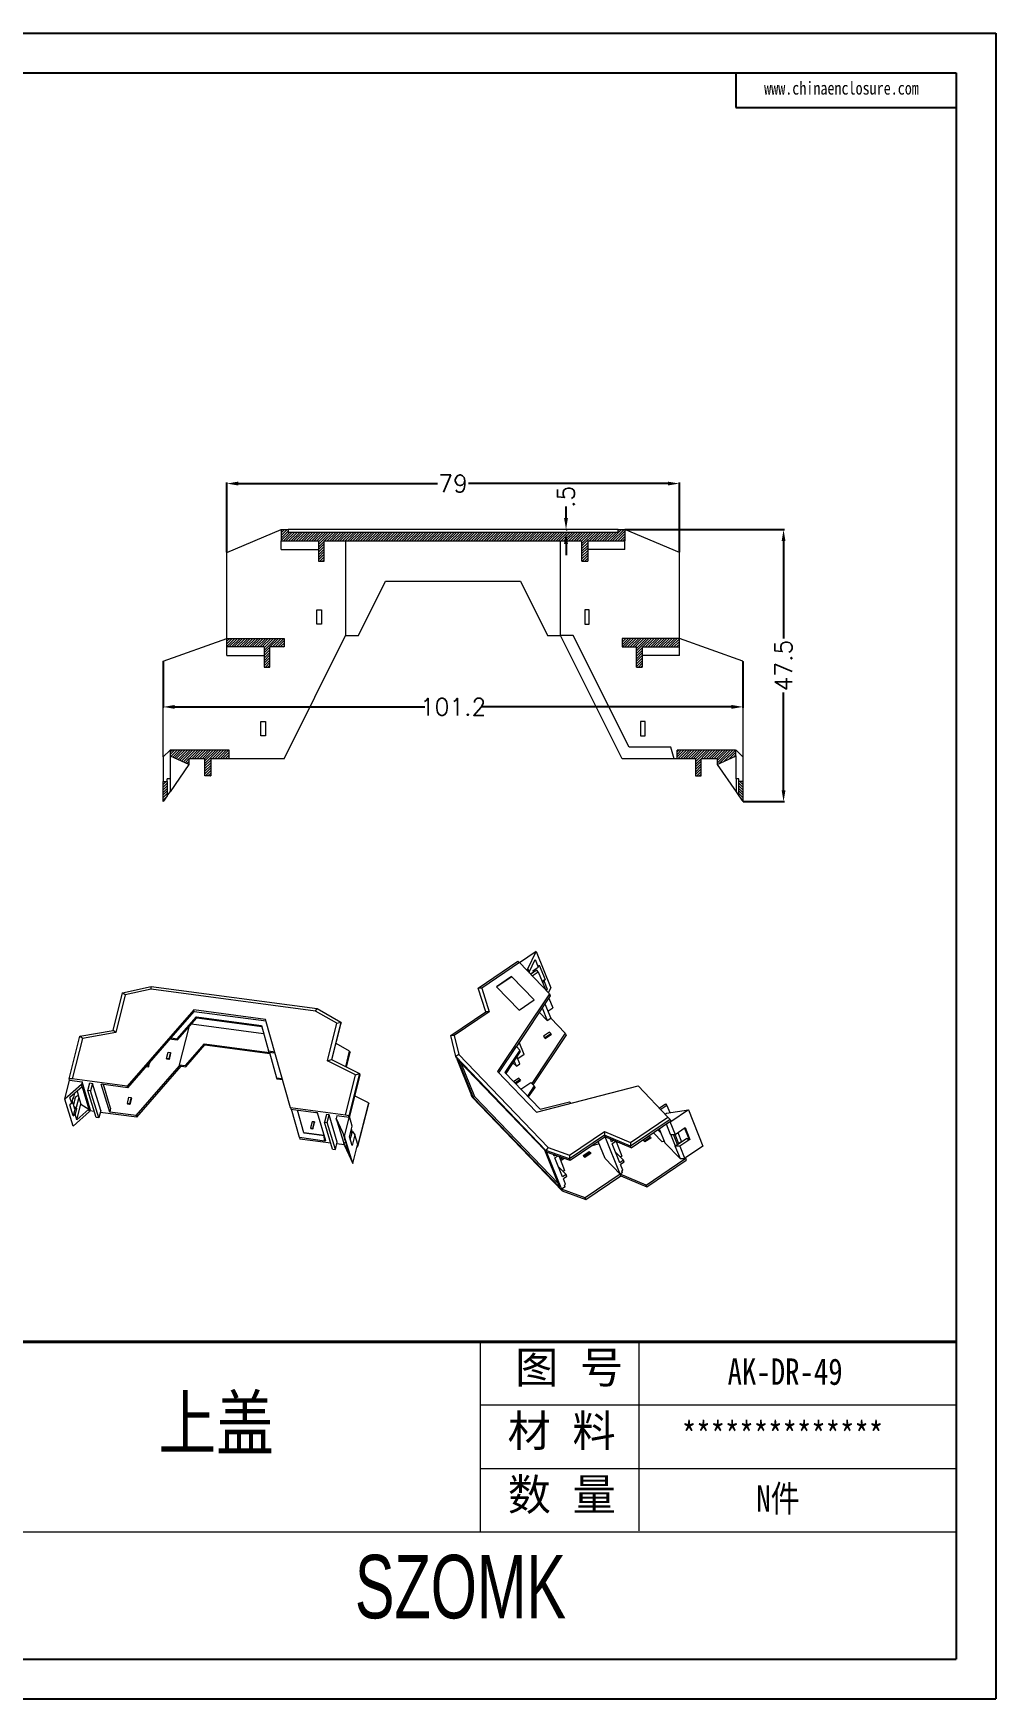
# Model space of a CAD drawing. Header units: inches. Extents: x 162 to 2102, y 1089 to 1379.
# Drawn here: x 405.5 to 573.5, y 1088.5 to 1379.2 of the extents above; entities that cross this region are included whole.
import ezdxf

# ---------------------------------------------------------------- set-up
doc = ezdxf.new("R2010")
doc.units = ezdxf.units.IN
doc.layers.add('文字', color=81, linetype='Continuous')
doc.layers.add('粗实线', color=7, linetype='Continuous', lineweight=30)
doc.layers.add('细实线', color=3, linetype='Continuous', lineweight=9)
doc.styles.get("Standard").update_dxf_attribs({"font": 'txt', "bigfont": 'gbcbig.shx'})
doc.styles.add('宋体', font='', dxfattribs={"width": 0.8, "height": 3.5})
doc.styles.add('长仿宋', font='', dxfattribs={"width": 0.7, "height": 4})
doc.styles.get('宋体').set_extended_font_data('SimSun')
doc.styles.get('长仿宋').set_extended_font_data('SimSun')
doc.dimstyles.new('3', dxfattribs={"dimtxt": 3, "dimasz": 2, "dimexe": 0.18, "dimexo": 0.0625, "dimgap": 0.2, "dimtad": 0, "dimzin": 12, "dimdsep": 46, "dimtxsty": 'Standard', "dimcen": 1, "dimclrd": 3, "dimclre": 3, "dimadec": 0, "dimazin": 0, "dimtfac": 1, "dimtofl": 0, "dimtmove": 0, "dimatfit": 3, "dimfxl": 1, "dimtolj": 1, "dimtzin": 0, "dimarcsym": 0})

# ---------------------------------------------------------------- blocks, each defined once
blk = doc.blocks.new('*D240')
at = {"color": 3, "lineweight": -2}
for p, q in [((439.27, 1288.66), (439.27, 1300.8)), ((441.27, 1300.62), (476.07, 1300.62)), ((516.27, 1300.62), (481.47, 1300.62)), ((518.27, 1288.66), (518.27, 1300.8))]:
    blk.add_line(p, q, dxfattribs=at)
at = {"color": 3}
for points in [[(441.27, 1300.96), (441.27, 1300.29), (439.27, 1300.62)], [(516.27, 1300.96), (516.27, 1300.29), (518.27, 1300.62)]]:
    blk.add_solid(points, dxfattribs=at)
at = {"layer": 'Defpoints', "color": 0}
for p in [(518.27, 1300.62), (439.27, 1288.6), (518.27, 1288.6)]:
    blk.add_point(p, dxfattribs=at)
at = {"color": 0, "insert": (478.77, 1300.62), "char_height": 3, "attachment_point": 5}
blk.add_mtext('\\A1;79', dxfattribs=at)
blk = doc.blocks.new('*D241')
at = {"color": 3, "lineweight": -2}
for p, q in [((428.17, 1269.54), (428.17, 1261.46)), ((529.37, 1269.54), (529.37, 1261.46)), ((430.17, 1261.64), (473.82, 1261.64)), ((527.37, 1261.64), (483.72, 1261.64))]:
    blk.add_line(p, q, dxfattribs=at)
at = {"color": 3}
for points in [[(430.17, 1261.97), (430.17, 1261.3), (428.17, 1261.64)], [(527.37, 1261.97), (527.37, 1261.3), (529.37, 1261.64)]]:
    blk.add_solid(points, dxfattribs=at)
at = {"layer": 'Defpoints', "color": 0}
for p in [(428.17, 1269.6), (529.37, 1269.6), (529.37, 1261.64)]:
    blk.add_point(p, dxfattribs=at)
at = {"color": 0, "insert": (478.77, 1261.64), "char_height": 3, "attachment_point": 5}
blk.add_mtext('\\A1;101.2', dxfattribs=at)
blk = doc.blocks.new('*D242')
at = {"color": 3, "lineweight": -2}
for p, q in [((508.83, 1292.6), (536.64, 1292.6)), ((536.46, 1290.6), (536.46, 1273.55)), ((536.46, 1247.1), (536.46, 1264.15)), ((529.43, 1245.1), (536.64, 1245.1))]:
    blk.add_line(p, q, dxfattribs=at)
at = {"color": 3}
for points in [[(536.13, 1290.6), (536.79, 1290.6), (536.46, 1292.6)], [(536.13, 1247.1), (536.79, 1247.1), (536.46, 1245.1)]]:
    blk.add_solid(points, dxfattribs=at)
at = {"layer": 'Defpoints', "color": 0}
for p in [(508.77, 1292.6), (536.46, 1292.6), (529.37, 1245.1)]:
    blk.add_point(p, dxfattribs=at)
at = {"color": 0, "insert": (536.46, 1268.85), "char_height": 3, "attachment_point": 5, "rotation": 90}
blk.add_mtext('\\A1;47.5', dxfattribs=at)
blk = doc.blocks.new('*D243')
at = {"color": 3, "lineweight": -2}
for p, q in [((498.49, 1294.6), (498.49, 1296.6)), ((498.51, 1292.6), (498.67, 1292.6)), ((498.51, 1292.1), (498.67, 1292.1)), ((498.49, 1290.1), (498.49, 1288.1))]:
    blk.add_line(p, q, dxfattribs=at)
at = {"color": 3}
for points in [[(498.15, 1294.6), (498.82, 1294.6), (498.49, 1292.6)], [(498.15, 1290.1), (498.82, 1290.1), (498.49, 1292.1)]]:
    blk.add_solid(points, dxfattribs=at)
at = {"layer": 'Defpoints', "color": 0}
for p in [(498.44, 1292.6), (498.44, 1292.1), (498.49, 1292.6)]:
    blk.add_point(p, dxfattribs=at)
at = {"color": 0, "insert": (498.49, 1298.3), "char_height": 3, "attachment_point": 5, "rotation": 90}
blk.add_mtext('\\A1;.5', dxfattribs=at)

msp = doc.modelspace()

# ---------------------------------------------------------------- hatches: boundary and pattern name
at = {"linetype": 'Continuous', "lineweight": 0}
h = msp.add_hatch(dxfattribs=at)
h.set_pattern_fill('ANSI31', color=4, scale=0.1, style=0)
h.paths.add_polyline_path([(508.768, 1292.599), (507.568, 1292.599), (507.568, 1292.099), (449.968, 1292.099), (449.968, 1292.599), (448.768, 1292.599), (448.768, 1290.599), (455.268, 1290.599), (455.268, 1287.099), (456.268, 1287.099), (456.268, 1290.599), (501.268, 1290.599), (501.268, 1287.099), (502.268, 1287.099), (502.268, 1290.599), (508.768, 1290.599)], flags=0)
h = msp.add_hatch(dxfattribs=at)
h.set_pattern_fill('ANSI31', color=4, scale=0.1, style=0)
h.paths.add_polyline_path([(439.268, 1272.099), (445.768, 1272.099), (445.768, 1268.599), (446.768, 1268.599), (446.768, 1272.099), (449.268, 1272.099), (449.268, 1273.599), (439.268, 1273.599)], flags=0)
h = msp.add_hatch(dxfattribs=at)
h.set_pattern_fill('ANSI31', color=4, scale=0.1, style=0)
h.paths.add_polyline_path([(511.768, 1272.099), (518.268, 1272.099), (518.268, 1273.599), (508.268, 1273.599), (508.268, 1272.099), (510.768, 1272.099), (510.768, 1268.599), (511.768, 1268.599)], flags=0)
h = msp.add_hatch(dxfattribs=at)
h.set_pattern_fill('ANSI31', color=4, scale=0.1, style=0)
h.paths.add_polyline_path([(436.468, 1249.599), (436.468, 1252.599), (439.668, 1252.599), (439.668, 1254.099), (429.468, 1254.099), (429.468, 1253.054), (432.668, 1251.599), (432.668, 1252.599), (435.468, 1252.599), (435.468, 1249.599)], flags=0)
h = msp.add_hatch(dxfattribs=at)
h.set_pattern_fill('ANSI31', color=4, scale=0.1, style=0)
h.paths.add_polyline_path([(521.068, 1252.599), (521.068, 1249.599), (522.068, 1249.599), (522.068, 1252.599), (524.868, 1252.599), (524.868, 1251.599), (528.068, 1253.054), (528.068, 1254.099), (517.868, 1254.099), (517.868, 1252.599)], flags=0)
h = msp.add_hatch(dxfattribs=at)
h.set_pattern_fill('ANSI31', color=4, scale=0.1, style=0)
h.paths.add_polyline_path([(428.168, 1245.099), (428.868, 1246.111), (428.868, 1248.599), (428.168, 1248.599)], flags=0)
h = msp.add_hatch(dxfattribs=at)
h.set_pattern_fill('ANSI31', style=0)
h.set_pattern_definition([(45, (157.2534, 1093.1026), (-2.245064, 2.245064), [])])
h.paths.add_polyline_path([(529.368, 1245.099), (529.368, 1248.599), (528.668, 1248.599), (528.668, 1246.111)], flags=0)
h = msp.add_hatch(dxfattribs=at)
h.set_pattern_fill('ANSI31', color=4, scale=0.1, style=0)
h.set_pattern_definition([(135, (957.53568, 0), (0.2245064, 0.2245064), [])])
h.paths.add_polyline_path([(529.368, 1245.099), (528.668, 1246.111), (528.668, 1248.599), (529.368, 1248.599)], flags=0)

# ---------------------------------------------------------------- linework, layer by layer
for p, q in [((162.346, 1379.219), (573.491, 1379.219)), ((573.491, 1379.219), (573.491, 1088.511)), ((172.985, 1372.298), (566.569, 1372.298)), ((528.116, 1372.298), (528.116, 1366.289)), ((566.569, 1372.298), (566.569, 1095.433)), ((528.116, 1366.289), (566.569, 1366.289)), ((172.985, 1095.433), (566.569, 1095.433)), ((162.346, 1088.511), (573.491, 1088.511))]:
    msp.add_line(p, q)
at = {"color": 7, "linetype": 'Continuous', "lineweight": 15}
for p, q in [((439.268, 1288.599), (448.768, 1292.599)), ((448.768, 1292.599), (448.768, 1290.599)), ((448.768, 1292.599), (449.968, 1292.599)), ((449.968, 1292.599), (449.968, 1292.099)), ((507.568, 1292.599), (449.968, 1292.599)), ((507.568, 1292.099), (449.968, 1292.099)), ((507.568, 1292.099), (507.568, 1292.599)), ((507.568, 1292.599), (508.768, 1292.599)), ((508.768, 1292.599), (508.768, 1290.599)), ((518.268, 1288.599), (508.768, 1292.599)), ((439.268, 1273.599), (439.268, 1288.599)), ((448.768, 1290.599), (455.268, 1290.599)), ((448.768, 1289.099), (448.768, 1290.599)), ((448.768, 1289.099), (455.268, 1289.099)), ((455.268, 1290.599), (455.268, 1287.099)), ((456.268, 1290.599), (501.268, 1290.599)), ((456.268, 1287.099), (456.268, 1290.599)), ((460.018, 1290.599), (460.018, 1274.099)), ((497.518, 1274.099), (497.518, 1290.599)), ((501.268, 1287.099), (501.268, 1290.599)), ((502.268, 1290.599), (508.768, 1290.599)), ((502.268, 1290.599), (502.268, 1287.099)), ((508.768, 1289.099), (502.268, 1289.099)), ((508.768, 1289.099), (508.768, 1290.599)), ((518.268, 1273.599), (518.268, 1288.599)), ((455.268, 1287.099), (456.268, 1287.099)), ((501.268, 1287.099), (502.268, 1287.099)), ((462.254, 1274.099), (467.004, 1283.599)), ((467.004, 1283.599), (490.532, 1283.599)), ((490.532, 1283.599), (495.282, 1274.099)), ((454.982, 1278.599), (455.782, 1278.599)), ((454.982, 1276.099), (454.982, 1278.599)), ((455.782, 1278.599), (455.782, 1276.099)), ((502.554, 1278.599), (501.754, 1278.599)), ((501.754, 1278.599), (501.754, 1276.099)), ((502.554, 1276.099), (502.554, 1278.599)), ((428.168, 1269.599), (439.268, 1273.599)), ((439.268, 1272.099), (439.268, 1273.599)), ((439.268, 1273.599), (449.268, 1273.599)), ((449.268, 1252.599), (460.018, 1274.099)), ((449.268, 1273.599), (449.268, 1272.099)), ((455.782, 1276.099), (454.982, 1276.099)), ((460.018, 1274.099), (462.254, 1274.099)), ((495.282, 1274.099), (497.518, 1274.099)), ((499.754, 1274.099), (497.518, 1274.099)), ((508.268, 1252.599), (497.518, 1274.099)), ((509.504, 1254.599), (499.754, 1274.099)), ((501.754, 1276.099), (502.554, 1276.099)), ((508.268, 1273.599), (508.268, 1272.099)), ((518.268, 1273.599), (508.268, 1273.599)), ((518.268, 1272.099), (518.268, 1273.599)), ((529.368, 1269.599), (518.268, 1273.599)), ((445.768, 1272.099), (439.268, 1272.099)), ((439.268, 1270.599), (439.268, 1272.099)), ((439.268, 1270.599), (445.768, 1270.599)), ((445.768, 1272.099), (445.768, 1268.599)), ((449.268, 1272.099), (446.768, 1272.099)), ((446.768, 1268.599), (446.768, 1272.099)), ((508.268, 1272.099), (510.768, 1272.099)), ((510.768, 1268.599), (510.768, 1272.099)), ((511.768, 1272.099), (511.768, 1268.599)), ((511.768, 1272.099), (518.268, 1272.099)), ((518.268, 1270.599), (511.768, 1270.599)), ((518.268, 1270.599), (518.268, 1272.099)), ((428.168, 1252.899), (428.168, 1269.599)), ((445.768, 1268.599), (446.768, 1268.599)), ((510.768, 1268.599), (511.768, 1268.599)), ((529.368, 1269.599), (529.368, 1252.899)), ((445.232, 1259.099), (446.032, 1259.099)), ((445.232, 1256.599), (445.232, 1259.099)), ((446.032, 1259.099), (446.032, 1256.599)), ((511.504, 1259.099), (511.504, 1256.599)), ((512.304, 1259.099), (511.504, 1259.099)), ((512.304, 1256.599), (512.304, 1259.099)), ((446.032, 1256.599), (445.232, 1256.599)), ((511.504, 1256.599), (512.304, 1256.599)), ((429.368, 1254.099), (428.168, 1252.899)), ((429.468, 1254.099), (429.368, 1254.099)), ((429.368, 1253.099), (429.368, 1249.099)), ((429.468, 1253.054), (429.368, 1253.099)), ((429.468, 1253.054), (429.468, 1254.099)), ((439.668, 1254.099), (429.468, 1254.099)), ((432.668, 1251.599), (429.468, 1253.054)), ((439.668, 1252.599), (439.668, 1254.099)), ((516.812, 1254.599), (509.504, 1254.599)), ((517.368, 1252.599), (516.812, 1254.599)), ((517.868, 1252.599), (517.868, 1254.099)), ((528.068, 1254.099), (517.868, 1254.099)), ((524.868, 1251.599), (528.068, 1253.054)), ((528.068, 1254.099), (528.068, 1253.054)), ((528.068, 1254.099), (528.168, 1254.099)), ((528.168, 1253.099), (528.068, 1253.054)), ((528.168, 1254.099), (529.368, 1252.899)), ((528.168, 1249.099), (528.168, 1253.099)), ((428.168, 1252.899), (428.168, 1248.599)), ((432.668, 1251.599), (429.368, 1246.833)), ((432.668, 1252.599), (432.668, 1251.599)), ((435.468, 1252.599), (432.668, 1252.599)), ((435.468, 1249.599), (435.468, 1252.599)), ((436.468, 1252.599), (436.468, 1249.599)), ((439.668, 1252.599), (436.468, 1252.599)), ((449.268, 1252.599), (439.668, 1252.599)), ((517.368, 1252.599), (508.268, 1252.599)), ((517.868, 1252.599), (517.368, 1252.599)), ((521.068, 1252.599), (517.868, 1252.599)), ((521.068, 1252.599), (521.068, 1249.599)), ((522.068, 1249.599), (522.068, 1252.599)), ((524.868, 1252.599), (522.068, 1252.599)), ((524.868, 1252.599), (524.868, 1251.599)), ((524.868, 1251.599), (528.168, 1246.833)), ((529.368, 1252.899), (529.368, 1248.599)), ((428.168, 1245.099), (428.168, 1248.599)), ((428.168, 1248.599), (428.868, 1248.599)), ((429.368, 1249.099), (428.868, 1249.099)), ((428.868, 1248.599), (428.868, 1249.099)), ((428.868, 1248.599), (428.868, 1246.111)), ((429.368, 1249.099), (429.368, 1246.833)), ((436.468, 1249.599), (435.468, 1249.599)), ((521.068, 1249.599), (522.068, 1249.599)), ((528.668, 1249.099), (528.168, 1249.099)), ((528.168, 1249.099), (528.168, 1246.833)), ((528.668, 1248.599), (528.668, 1249.099)), ((528.668, 1246.111), (528.668, 1248.599)), ((529.368, 1248.599), (528.668, 1248.599)), ((529.368, 1248.599), (529.368, 1245.099)), ((428.868, 1246.111), (428.168, 1245.099)), ((428.868, 1246.111), (429.368, 1246.833)), ((528.168, 1246.833), (528.668, 1246.111)), ((528.668, 1246.111), (529.368, 1245.099)), ((493.276, 1218.92), (490.39, 1216.964)), ((491.817, 1215.902), (493.276, 1218.92)), ((493.276, 1218.92), (495.818, 1212.604)), ((483.173, 1212.555), (490.077, 1217.234)), ((490.354, 1217.001), (483.792, 1212.554)), ((490.077, 1217.234), (490.354, 1217.001)), ((495.578, 1211.569), (490.354, 1217.001)), ((491.571, 1215.736), (491.817, 1215.902)), ((491.817, 1215.902), (492.04, 1215.349)), ((492.04, 1215.349), (493.109, 1217.562)), ((492.109, 1215.176), (492.04, 1215.349)), ((492.285, 1214.994), (492.824, 1215.359)), ((493.364, 1215.688), (492.306, 1214.971)), ((492.569, 1214.698), (493.627, 1215.415)), ((492.729, 1215.596), (493.649, 1216.22)), ((492.824, 1215.359), (492.729, 1215.596)), ((492.896, 1215.634), (492.753, 1215.537)), ((492.812, 1215.577), (492.895, 1215.37)), ((492.979, 1215.427), (492.896, 1215.634)), ((493.109, 1217.562), (493.649, 1216.22)), ((493.627, 1215.415), (493.364, 1215.688)), ((493.627, 1215.415), (494.885, 1212.29)), ((493.811, 1216.555), (493.649, 1216.22)), ((493.811, 1216.555), (494.828, 1214.029)), ((421.07, 1211.711), (426.094, 1212.842)), ((426.057, 1212.375), (421.54, 1211.357)), ((426.057, 1212.375), (426.094, 1212.842)), ((454.768, 1208.543), (426.057, 1212.375)), ((426.094, 1212.842), (455.039, 1208.979)), ((484.462, 1208.424), (483.173, 1212.555)), ((483.792, 1212.554), (483.173, 1212.555)), ((483.792, 1212.554), (485.081, 1208.423)), ((488.987, 1214.587), (486.347, 1212.798)), ((486.347, 1212.798), (490.284, 1208.703)), ((489.012, 1214.524), (486.394, 1212.749)), ((492.924, 1210.492), (488.987, 1214.587)), ((489.012, 1214.524), (488.987, 1214.587)), ((492.903, 1210.478), (489.012, 1214.524)), ((494.828, 1214.029), (494.323, 1213.686)), ((494.666, 1213.694), (494.394, 1213.509)), ((494.666, 1213.694), (494.828, 1214.029)), ((494.666, 1213.694), (495.206, 1212.352)), ((495.206, 1212.352), (494.976, 1212.195)), ((495.079, 1212.088), (495.206, 1212.352)), ((495.405, 1211.749), (495.818, 1212.604)), ((419.417, 1205.176), (421.07, 1211.711)), ((421.54, 1211.357), (419.881, 1204.802)), ((421.54, 1211.357), (421.07, 1211.711)), ((495.578, 1211.569), (486.507, 1197.982)), ((495.73, 1211.19), (489.82, 1202.338)), ((490.284, 1208.703), (492.924, 1210.492)), ((494.816, 1209.821), (495.828, 1207.305)), ((495.479, 1210.814), (496.169, 1209.099)), ((495.578, 1211.569), (495.73, 1211.19)), ((433.502, 1208.769), (421.905, 1195.454)), ((429.547, 1203.845), (433.588, 1208.485)), ((430.625, 1203.701), (433.964, 1207.534)), ((430.683, 1203.511), (434.021, 1207.344)), ((446.045, 1207.095), (433.502, 1208.769)), ((433.588, 1208.485), (433.502, 1208.769)), ((433.588, 1208.485), (446.124, 1206.812)), ((433.964, 1207.534), (445.314, 1206.019)), ((434.021, 1207.344), (433.964, 1207.534)), ((434.021, 1207.344), (445.367, 1205.83)), ((450.368, 1191.655), (446.045, 1207.095)), ((454.768, 1208.543), (455.039, 1208.979)), ((458.493, 1206.426), (454.768, 1208.543)), ((455.039, 1208.979), (459.181, 1206.625)), ((459.181, 1206.625), (457.528, 1200.09)), ((458.493, 1206.426), (459.181, 1206.625)), ((459.181, 1206.625), (459.245, 1206.412)), ((478.37, 1204.295), (484.462, 1208.424)), ((485.081, 1208.423), (478.971, 1204.282)), ((485.081, 1208.423), (484.462, 1208.424)), ((493.827, 1208.34), (495.219, 1206.893)), ((494.332, 1209.096), (495.219, 1206.893)), ((495.219, 1206.893), (495.828, 1207.305)), ((495.334, 1208.534), (496.169, 1209.099)), ((498.348, 1204.685), (495.828, 1207.305)), ((411.748, 1196.741), (413.621, 1204.148)), ((414.086, 1203.774), (412.305, 1196.735)), ((413.621, 1204.148), (419.417, 1205.176)), ((414.086, 1203.774), (413.621, 1204.148)), ((419.881, 1204.802), (414.086, 1203.774)), ((419.881, 1204.802), (419.417, 1205.176)), ((421.991, 1195.17), (429.547, 1203.845)), ((429.547, 1203.845), (430.625, 1203.701)), ((429.604, 1203.655), (429.547, 1203.845)), ((429.604, 1203.655), (430.683, 1203.511)), ((430.683, 1203.511), (430.625, 1203.701)), ((432.632, 1205.75), (430.965, 1199.157)), ((433.113, 1206.302), (445.705, 1204.622)), ((445.314, 1206.019), (446.559, 1201.574)), ((456.834, 1199.871), (458.493, 1206.426)), ((457.633, 1200.037), (459.245, 1206.412)), ((479.239, 1200.601), (478.37, 1204.295)), ((478.971, 1204.282), (478.37, 1204.295)), ((478.971, 1204.282), (479.752, 1200.96)), ((498.348, 1204.685), (492.496, 1195.919)), ((492.736, 1195.671), (498.501, 1204.306)), ((495.601, 1204.844), (494.585, 1204.155)), ((494.585, 1204.155), (494.795, 1203.937)), ((494.585, 1204.155), (494.649, 1203.998)), ((494.649, 1203.998), (494.859, 1203.779)), ((494.795, 1203.937), (495.811, 1204.625)), ((494.795, 1203.937), (494.859, 1203.779)), ((494.859, 1203.779), (495.874, 1204.467)), ((495.811, 1204.625), (495.601, 1204.844)), ((495.811, 1204.625), (495.874, 1204.467)), ((498.348, 1204.685), (498.501, 1204.306)), ((428.777, 1200.282), (429.053, 1201.371)), ((429.053, 1201.371), (429.439, 1201.32)), ((429.439, 1201.32), (429.163, 1200.23)), ((429.474, 1201.201), (429.199, 1200.112)), ((429.439, 1201.32), (429.474, 1201.201)), ((432.043, 1199.013), (435.382, 1202.847)), ((432.101, 1198.824), (435.439, 1202.657)), ((435.382, 1202.847), (446.732, 1201.332)), ((435.382, 1202.847), (435.439, 1202.657)), ((435.439, 1202.657), (446.785, 1201.143)), ((446.559, 1201.574), (447.631, 1201.431)), ((446.616, 1201.385), (446.559, 1201.574)), ((446.616, 1201.385), (447.683, 1201.242)), ((446.732, 1201.332), (447.977, 1196.887)), ((460.721, 1201.535), (458.352, 1202.881)), ((460.038, 1198.834), (460.721, 1201.535)), ((460.143, 1198.782), (460.785, 1201.322)), ((460.721, 1201.535), (460.785, 1201.322)), ((479.752, 1200.96), (479.239, 1200.601)), ((479.752, 1200.96), (495.375, 1184.714)), ((486.746, 1197.733), (489.82, 1202.338)), ((490.407, 1201.728), (487.796, 1197.816)), ((490.509, 1201.475), (487.955, 1197.65)), ((489.82, 1202.338), (490.407, 1201.728)), ((491.194, 1200.963), (490.072, 1200.203)), ((491.194, 1200.963), (490.332, 1203.105)), ((490.509, 1201.475), (490.407, 1201.728)), ((423.467, 1190.293), (431.022, 1198.968)), ((423.553, 1190.009), (431.321, 1198.928)), ((425.192, 1198.845), (425.616, 1198.789)), ((425.494, 1199.191), (425.616, 1198.789)), ((425.616, 1198.789), (425.781, 1199.442)), ((425.763, 1199.501), (425.781, 1199.442)), ((428.777, 1200.282), (428.813, 1200.164)), ((429.163, 1200.23), (428.777, 1200.282)), ((429.199, 1200.112), (428.813, 1200.164)), ((429.163, 1200.23), (429.199, 1200.112)), ((430.965, 1199.157), (432.043, 1199.013)), ((430.965, 1199.157), (431.022, 1198.968)), ((431.022, 1198.968), (432.101, 1198.824)), ((432.043, 1199.013), (432.101, 1198.824)), ((456.834, 1199.871), (457.528, 1200.09)), ((461.748, 1197.413), (456.834, 1199.871)), ((457.528, 1200.09), (462.442, 1197.632)), ((494.989, 1184.223), (479.239, 1200.601)), ((479.354, 1200.317), (479.239, 1200.601)), ((479.354, 1200.317), (481.972, 1193.812)), ((494.788, 1184.267), (479.669, 1199.989)), ((479.669, 1199.989), (482.287, 1193.484)), ((480.113, 1199.527), (482.49, 1193.622)), ((486.507, 1197.982), (493.331, 1190.885)), ((487.796, 1197.816), (493.972, 1191.394)), ((489.214, 1199.535), (489.82, 1198.905)), ((489.82, 1198.905), (489.433, 1199.864)), ((489.82, 1198.905), (490.429, 1199.318)), ((490.429, 1199.318), (489.917, 1200.589)), ((411.007, 1193.189), (411.834, 1196.457)), ((413.894, 1195.732), (411.007, 1193.189)), ((411.834, 1196.457), (411.748, 1196.741)), ((412.305, 1196.735), (411.748, 1196.741)), ((411.834, 1196.457), (414.005, 1196.167)), ((414.02, 1195.317), (411.902, 1193.453)), ((421.905, 1195.454), (412.305, 1196.735)), ((414.005, 1196.167), (413.894, 1195.732)), ((414.02, 1195.317), (413.894, 1195.732)), ((415.437, 1191.433), (414.005, 1196.167)), ((414.02, 1195.317), (415.202, 1191.411)), ((415.025, 1194.68), (415.355, 1195.987)), ((415.355, 1195.987), (415.838, 1195.923)), ((415.838, 1195.923), (415.507, 1194.616)), ((417.27, 1191.188), (415.838, 1195.923)), ((418.835, 1190.911), (417.36, 1195.788)), ((421.991, 1195.17), (417.36, 1195.788)), ((419.001, 1191.565), (417.738, 1195.737)), ((421.991, 1195.17), (421.905, 1195.454)), ((424.024, 1197.425), (423.963, 1197.433)), ((424.006, 1197.483), (424.024, 1197.425)), ((424.024, 1197.425), (424.052, 1197.536)), ((447.977, 1196.887), (448.034, 1196.698)), ((447.977, 1196.887), (448.939, 1196.759)), ((448.034, 1196.698), (448.992, 1196.57)), ((459.968, 1190.374), (461.748, 1197.413)), ((462.442, 1197.632), (460.568, 1190.226)), ((462.506, 1197.419), (460.666, 1190.143)), ((461.748, 1197.413), (462.442, 1197.632)), ((462.442, 1197.632), (462.506, 1197.419)), ((490.241, 1196.815), (489.343, 1196.207)), ((489.553, 1195.989), (490.451, 1196.596)), ((489.67, 1195.867), (490.514, 1196.439)), ((490.451, 1196.596), (490.241, 1196.815)), ((490.451, 1196.596), (490.514, 1196.439)), ((490.595, 1194.905), (492.337, 1196.085)), ((492.924, 1195.475), (491.745, 1193.71)), ((493.025, 1195.222), (491.904, 1193.544)), ((492.337, 1196.085), (492.924, 1195.475)), ((492.924, 1195.475), (493.025, 1195.222)), ((493.331, 1190.885), (511.065, 1195.464)), ((516.289, 1190.032), (511.065, 1195.464)), ((412.44, 1188.455), (411.007, 1193.189)), ((412.207, 1192.447), (411.886, 1192.165)), ((412.459, 1190.271), (411.886, 1192.165)), ((412.207, 1192.447), (411.902, 1193.453)), ((412.207, 1192.447), (412.457, 1193.435)), ((412.296, 1192.8), (412.68, 1191.533)), ((412.415, 1193.27), (412.51, 1193.257)), ((412.457, 1193.435), (412.51, 1193.257)), ((412.816, 1193.451), (412.49, 1192.161)), ((412.51, 1193.257), (412.748, 1194.198)), ((413.353, 1193.788), (412.816, 1193.451)), ((413.417, 1193.461), (412.976, 1191.718)), ((413.084, 1189.547), (413.775, 1192.277)), ((413.128, 1194.532), (413.46, 1193.435)), ((413.417, 1193.461), (413.775, 1192.277)), ((413.46, 1193.435), (413.417, 1193.461)), ((413.775, 1192.277), (415.202, 1191.411)), ((415.507, 1194.616), (415.025, 1194.68)), ((416.457, 1189.945), (415.025, 1194.68)), ((416.94, 1189.881), (415.507, 1194.616)), ((421.925, 1192.414), (422.2, 1193.503)), ((421.925, 1192.414), (421.96, 1192.296)), ((422.311, 1192.362), (421.925, 1192.414)), ((422.346, 1192.244), (421.96, 1192.296)), ((422.2, 1193.503), (422.586, 1193.452)), ((422.586, 1193.452), (422.311, 1192.362)), ((422.311, 1192.362), (422.346, 1192.244)), ((422.622, 1193.333), (422.346, 1192.244)), ((422.586, 1193.452), (422.622, 1193.333)), ((463.982, 1192.543), (461.577, 1193.745)), ((463.982, 1192.543), (462.141, 1185.267)), ((462.173, 1184.923), (464.046, 1192.33)), ((463.982, 1192.543), (464.046, 1192.33)), ((482.086, 1193.527), (481.972, 1193.812)), ((482.086, 1193.527), (497.836, 1177.149)), ((482.49, 1193.622), (482.287, 1193.484)), ((482.287, 1193.484), (497.406, 1177.761)), ((482.49, 1193.622), (497.165, 1178.361)), ((493.972, 1191.394), (499.077, 1192.712)), ((499.077, 1192.712), (499.342, 1192.437)), ((514.776, 1191.605), (515.834, 1192.322)), ((516.096, 1192.049), (515.038, 1191.332)), ((515.834, 1192.322), (516.096, 1192.049)), ((516.096, 1192.049), (516.592, 1190.819)), ((415.327, 1190.997), (412.44, 1188.455)), ((412.788, 1191.573), (412.459, 1190.271)), ((412.459, 1190.271), (412.78, 1190.553)), ((412.68, 1191.533), (412.735, 1191.75)), ((412.735, 1191.75), (412.788, 1191.573)), ((412.976, 1191.718), (412.735, 1191.75)), ((413.03, 1191.541), (412.78, 1190.553)), ((413.084, 1189.547), (412.78, 1190.553)), ((412.788, 1191.573), (413.03, 1191.541)), ((412.976, 1191.718), (413.03, 1191.541)), ((415.202, 1191.411), (413.084, 1189.547)), ((415.327, 1190.997), (415.202, 1191.411)), ((415.437, 1191.433), (415.327, 1190.997)), ((416.139, 1190.998), (415.354, 1191.103)), ((416.94, 1189.881), (416.457, 1189.945)), ((417.27, 1191.188), (416.94, 1189.881)), ((423.553, 1190.009), (417.187, 1190.858)), ((419.001, 1191.565), (418.835, 1190.911)), ((423.467, 1190.293), (418.835, 1190.911)), ((423.553, 1190.009), (423.467, 1190.293)), ((450.368, 1191.655), (450.439, 1191.418)), ((459.968, 1190.374), (450.368, 1191.655)), ((450.439, 1191.418), (454.829, 1190.833)), ((451.944, 1186.447), (450.556, 1191.403)), ((452.746, 1187.286), (451.634, 1191.259)), ((454.171, 1189.236), (453.895, 1188.147)), ((454.557, 1189.185), (454.171, 1189.236)), ((454.281, 1188.096), (454.557, 1189.185)), ((454.317, 1187.977), (454.593, 1189.067)), ((454.557, 1189.185), (454.593, 1189.067)), ((454.829, 1190.833), (454.844, 1190.785)), ((455.085, 1190.753), (454.844, 1190.785)), ((456.56, 1185.876), (455.085, 1190.753)), ((456.65, 1190.476), (456.32, 1189.169)), ((457.752, 1184.434), (456.32, 1189.169)), ((456.32, 1189.169), (456.802, 1189.105)), ((457.133, 1190.412), (456.65, 1190.476)), ((456.802, 1189.105), (457.133, 1190.412)), ((458.234, 1184.37), (456.802, 1189.105)), ((458.565, 1185.677), (457.133, 1190.412)), ((458.483, 1190.231), (458.373, 1189.796)), ((458.499, 1189.381), (458.373, 1189.796)), ((458.373, 1189.796), (459.828, 1186.674)), ((460.654, 1189.942), (458.483, 1190.231)), ((458.499, 1189.381), (459.565, 1187.092)), ((458.499, 1189.381), (459.68, 1185.475)), ((459.828, 1186.674), (460.654, 1189.942)), ((460.568, 1190.226), (459.968, 1190.374)), ((460.654, 1189.942), (460.568, 1190.226)), ((461.171, 1188.474), (460.666, 1190.143)), ((509.727, 1185.585), (516.289, 1190.032)), ((516.642, 1189.61), (509.737, 1184.931)), ((509.852, 1184.646), (516.634, 1189.243)), ((515.773, 1190.568), (516.019, 1190.734)), ((516.019, 1190.734), (519.84, 1191.295)), ((516.289, 1190.032), (516.642, 1189.61)), ((516.634, 1189.243), (517.53, 1187.017)), ((516.642, 1189.61), (516.794, 1189.231)), ((519.84, 1191.295), (516.794, 1189.231)), ((519.84, 1191.295), (522.382, 1184.979)), ((451.944, 1186.447), (452.015, 1186.21)), ((456.334, 1185.861), (451.944, 1186.447)), ((457.433, 1185.487), (452.015, 1186.21)), ((456.272, 1186.816), (452.746, 1187.286)), ((452.76, 1187.239), (452.746, 1187.286)), ((456.274, 1186.77), (452.76, 1187.239)), ((453.895, 1188.147), (453.931, 1188.029)), ((453.895, 1188.147), (454.281, 1188.096)), ((453.931, 1188.029), (454.317, 1187.977)), ((454.281, 1188.096), (454.317, 1187.977)), ((456.319, 1185.909), (456.272, 1186.816)), ((459.565, 1187.092), (459.87, 1186.086)), ((461.26, 1181.94), (459.828, 1186.674)), ((460.697, 1186.601), (461.171, 1188.474)), ((461.162, 1185.062), (460.697, 1186.601)), ((460.837, 1186.14), (461.079, 1187.1)), ((460.914, 1187.458), (461.026, 1187.087)), ((461.141, 1187.542), (461.026, 1187.087)), ((461.079, 1187.1), (461.026, 1187.087)), ((461.141, 1187.542), (461.029, 1187.914)), ((461.141, 1187.542), (461.19, 1187.536)), ((461.636, 1186.936), (461.162, 1185.062)), ((461.19, 1187.536), (461.636, 1186.936)), ((462.141, 1185.267), (461.636, 1186.936)), ((499.078, 1183.373), (505.189, 1187.514)), ((505.199, 1186.86), (499.107, 1182.731)), ((505.314, 1186.575), (499.222, 1182.447)), ((505.189, 1187.514), (509.727, 1185.585)), ((505.189, 1187.514), (505.199, 1186.86)), ((509.737, 1184.931), (505.199, 1186.86)), ((505.314, 1186.575), (505.199, 1186.86)), ((509.852, 1184.646), (505.314, 1186.575)), ((507.932, 1180.07), (505.314, 1186.575)), ((506.437, 1185.709), (506.249, 1186.178)), ((511.982, 1186.065), (512.997, 1186.753)), ((513.207, 1186.535), (512.192, 1185.847)), ((513.27, 1186.377), (512.255, 1185.689)), ((512.997, 1186.753), (513.207, 1186.535)), ((513.207, 1186.535), (513.27, 1186.377)), ((515.266, 1185.697), (513.741, 1187.283)), ((514.532, 1187.819), (515.048, 1187.283)), ((514.768, 1187.978), (515.746, 1185.546)), ((516.728, 1187.014), (516.003, 1188.815)), ((516.702, 1187.041), (516.728, 1187.014)), ((516.702, 1187.041), (517.528, 1184.989)), ((516.728, 1187.014), (517.53, 1187.017)), ((517.952, 1185.276), (517.252, 1187.016)), ((518.174, 1185.381), (517.515, 1187.017)), ((517.53, 1187.017), (519.277, 1188.2)), ((517.96, 1185.237), (519.585, 1186.337)), ((517.995, 1187.332), (518.638, 1185.733)), ((520.103, 1186.148), (518.356, 1184.964)), ((519.919, 1186.339), (519.193, 1188.143)), ((519.277, 1188.2), (520.103, 1186.148)), ((519.585, 1186.337), (519.716, 1186.201)), ((519.716, 1186.201), (519.919, 1186.339)), ((519.919, 1186.339), (520.103, 1186.148)), ((456.334, 1185.861), (456.319, 1185.909)), ((456.56, 1185.876), (456.319, 1185.909)), ((457.752, 1184.434), (458.234, 1184.37)), ((458.234, 1184.37), (458.565, 1185.677)), ((459.771, 1185.175), (458.482, 1185.347)), ((460.081, 1185.576), (459.68, 1185.475)), ((459.806, 1185.061), (459.68, 1185.475)), ((459.68, 1185.475), (460.747, 1183.186)), ((459.806, 1185.061), (461.26, 1181.94)), ((460.031, 1185.739), (459.87, 1186.086)), ((460.604, 1183.845), (460.031, 1185.739)), ((460.468, 1184.294), (460.443, 1184.192)), ((460.443, 1184.192), (460.747, 1183.186)), ((460.443, 1184.192), (460.604, 1183.845)), ((461.26, 1181.94), (462.087, 1185.207)), ((462.015, 1184.925), (462.173, 1184.923)), ((462.173, 1184.923), (462.087, 1185.207)), ((497.406, 1177.761), (494.788, 1184.267)), ((495.375, 1184.714), (494.989, 1184.223)), ((499.107, 1182.731), (494.989, 1184.223)), ((495.103, 1183.939), (494.989, 1184.223)), ((499.222, 1182.447), (495.103, 1183.939)), ((495.103, 1183.939), (497.721, 1177.434)), ((495.375, 1184.714), (499.078, 1183.373)), ((496.43, 1183.21), (496.314, 1183.5)), ((496.668, 1183.372), (496.43, 1183.21)), ((497.055, 1183.232), (496.557, 1182.895)), ((499.078, 1183.373), (499.107, 1182.731)), ((501.503, 1183.359), (502.518, 1184.048)), ((501.713, 1183.141), (501.503, 1183.359)), ((501.503, 1183.359), (501.566, 1183.202)), ((501.776, 1182.983), (501.566, 1183.202)), ((502.728, 1183.829), (501.713, 1183.141)), ((502.791, 1183.671), (501.776, 1182.983)), ((502.518, 1184.048), (502.728, 1183.829)), ((502.728, 1183.829), (502.791, 1183.671)), ((504.28, 1185.351), (503.03, 1185.028)), ((505.307, 1182.8), (504.114, 1185.763)), ((506.79, 1185.948), (506.437, 1185.709)), ((507.154, 1185.793), (506.565, 1185.394)), ((507.899, 1182.078), (506.565, 1185.394)), ((508.508, 1182.49), (507.175, 1183.877)), ((507.235, 1185.759), (508.256, 1183.22)), ((508.256, 1183.22), (507.984, 1183.036)), ((509.727, 1185.585), (509.737, 1184.931)), ((509.852, 1184.646), (509.737, 1184.931)), ((511.982, 1186.065), (512.045, 1185.907)), ((512.192, 1185.847), (511.982, 1186.065)), ((512.255, 1185.689), (512.045, 1185.907)), ((512.192, 1185.847), (512.255, 1185.689)), ((515.625, 1185.847), (515.266, 1185.697)), ((515.746, 1185.546), (518.45, 1182.735)), ((517.952, 1185.276), (517.528, 1184.989)), ((517.554, 1184.961), (517.528, 1184.989)), ((518.356, 1184.964), (517.554, 1184.961)), ((518.45, 1182.735), (517.554, 1184.961)), ((517.952, 1185.276), (517.96, 1185.237)), ((518.638, 1185.733), (518.162, 1185.41)), ((518.356, 1184.964), (519.252, 1182.738)), ((522.382, 1184.979), (519.336, 1182.915)), ((497.892, 1179.579), (496.557, 1182.895)), ((498.501, 1179.992), (497.168, 1181.378)), ((497.27, 1183.154), (498.249, 1180.722)), ((497.878, 1182.934), (497.47, 1182.657)), ((498.187, 1182.822), (497.572, 1182.404)), ((498.249, 1180.722), (497.977, 1180.537)), ((499.222, 1182.447), (499.107, 1182.731)), ((501.713, 1183.141), (501.776, 1182.983)), ((507.932, 1180.07), (505.307, 1182.8)), ((508.508, 1182.49), (507.899, 1182.078)), ((508.338, 1180.345), (507.932, 1180.07)), ((508.635, 1182.175), (508.026, 1181.762)), ((508.414, 1180.799), (508.026, 1181.762)), ((508.211, 1180.661), (508.414, 1180.799)), ((508.338, 1180.345), (508.211, 1180.661)), ((508.635, 1182.175), (508.508, 1182.49)), ((512.47, 1178.141), (519.252, 1182.738)), ((512.584, 1177.857), (519.488, 1182.536)), ((519.252, 1182.738), (518.45, 1182.735)), ((519.336, 1182.915), (519.488, 1182.536)), ((498.331, 1177.846), (497.721, 1177.434)), ((497.836, 1177.149), (497.721, 1177.434)), ((501.84, 1175.941), (497.721, 1177.434)), ((498.501, 1179.992), (497.892, 1179.579)), ((498.628, 1179.676), (498.019, 1179.263)), ((498.407, 1178.3), (498.019, 1179.263)), ((498.203, 1178.162), (498.407, 1178.3)), ((498.331, 1177.846), (498.203, 1178.162)), ((498.628, 1179.676), (498.501, 1179.992)), ((507.932, 1180.07), (501.84, 1175.941)), ((501.954, 1175.657), (508.046, 1179.786)), ((512.47, 1178.141), (507.932, 1180.07)), ((508.046, 1179.786), (507.932, 1180.07)), ((508.046, 1179.786), (512.584, 1177.857)), ((512.584, 1177.857), (512.47, 1178.141)), ((497.836, 1177.149), (501.954, 1175.657)), ((501.954, 1175.657), (501.84, 1175.941))]:
    msp.add_line(p, q, dxfattribs=at)
at = {"layer": '粗实线', "color": 7, "lineweight": 40}
msp.add_line((566.569, 1150.806), (400.45, 1150.806), dxfattribs=at)
at = {"layer": '细实线', "color": 7}
for p, q in [((483.51, 1150.806), (483.51, 1117.582)), ((511.196, 1150.806), (511.196, 1117.815)), ((566.569, 1139.731), (483.51, 1139.731)), ((566.569, 1128.657), (483.51, 1128.657)), ((566.569, 1117.582), (317.391, 1117.582))]:
    msp.add_line(p, q, dxfattribs=at)

# ---------------------------------------------------------------- texts
at = {"layer": '文字', "color": 0, "attachment_point": 1, "style": '宋体'}
for s, insert, char_height, width in [('www.chinaenclosure.com', (533.07, 1370.776), 2.25594, 39.63463), ('{\\H1.111x;AK-DR-49}', (526.691, 1147.913), 4.15297, 48.01303), ('上盖', (427.334, 1141.245), 9.2288, 117.98725), ('{\\H1.111x;**************}', (518.703, 1136.838), 4.15297, 48.01303), ('{\\H1.111x;N件}', (531.715, 1125.764), 4.15297, 48.01303)]:
    msp.add_mtext(s, dxfattribs=dict(at, insert=insert, char_height=char_height, width=width))
at = {"layer": '粗实线', "insert": (461.63, 1113.617), "char_height": 11.07459, "width": 124.19062, "attachment_point": 1, "style": '长仿宋'}
msp.add_mtext('{\\fSTXinwei|b0|i0|c134|p2;SZOMK}', dxfattribs=at)
at = {"layer": '细实线', "color": 7, "char_height": 5.5373, "attachment_point": 1}
for s, insert, width in [('{\\fSimSun|b0|i0|c134|p54;图 号}', (489.599, 1149.125), 27.68649), ('{\\fSimSun|b0|i0|c134|p54;材 料   }', (488.286, 1138.05), 27.68649), ('{\\fSimSun|b0|i0|c134|p54;数 量}', (488.313, 1126.921), 25.01821)]:
    msp.add_mtext(s, dxfattribs=dict(at, insert=insert, width=width))

# ---------------------------------------------------------------- dimensions: what is measured, and where the dimension line sits
for base, p1, p2, picture, middle in [((518.268, 1300.624), (439.268, 1288.599), (518.268, 1288.599), '*D240', (478.768, 1300.624)), ((529.368, 1261.635), (428.168, 1269.599), (529.368, 1269.599), '*D241', (478.768, 1261.635))]:
    dim = msp.add_linear_dim(base=base, p1=p1, p2=p2, dimstyle='3')
    dim.commit()
    dim.dimension.update_dxf_attribs({"geometry": picture, "text_midpoint": middle})
for base, p1, p2, picture, middle in [((498.488, 1292.599), (498.444, 1292.099), (498.444, 1292.599), '*D243', (498.488, 1298.299)), ((536.461, 1292.599), (529.368, 1245.099), (508.768, 1292.599), '*D242', (536.461, 1268.849))]:
    dim = msp.add_linear_dim(base=base, p1=p1, p2=p2, angle=90, dimstyle='3')
    dim.commit()
    dim.dimension.update_dxf_attribs({"geometry": picture, "text_midpoint": middle})

doc.saveas('drawing.dxf')
